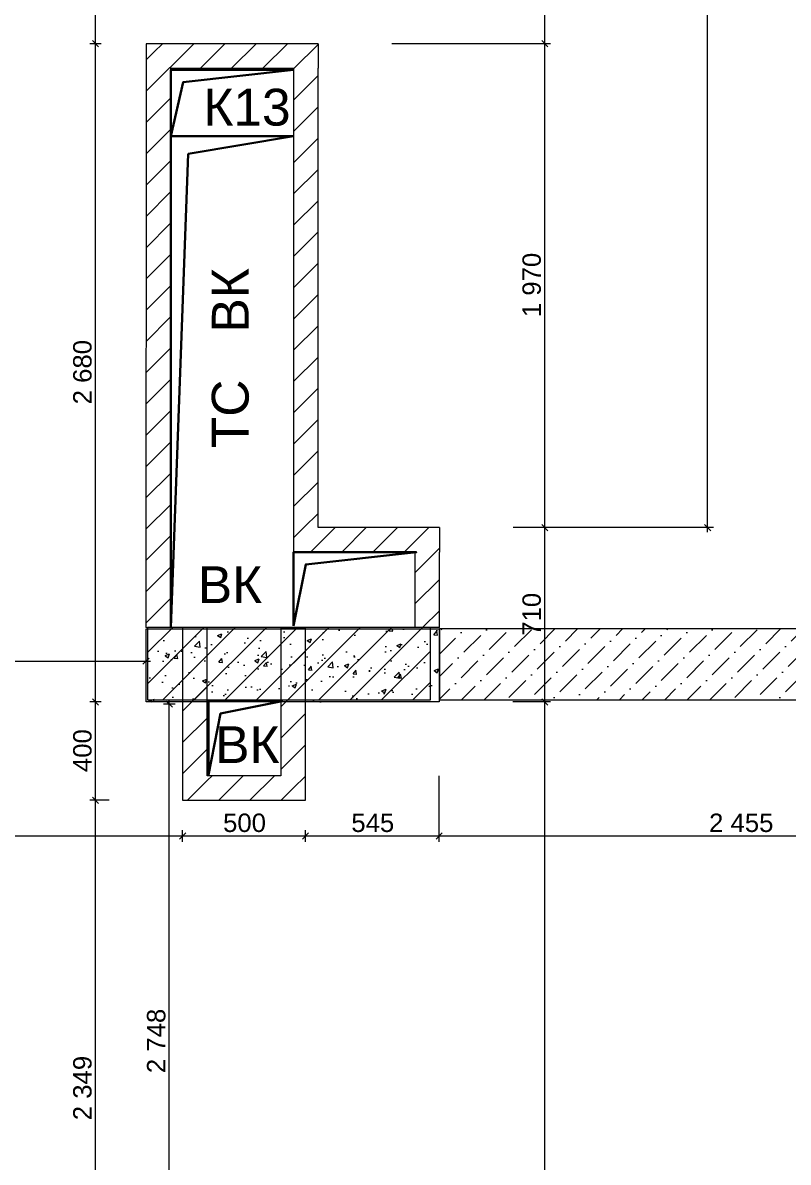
# Model space of a CAD drawing. Header units: millimetres. Extents: x 2336463 to 2579121, y 595385 to 778077.
# Drawn here: x 2457068 to 2460186, y 699631 to 704270 of the extents above; entities that cross this region are included whole.
import ezdxf

# ---------------------------------------------------------------- set-up
doc = ezdxf.new("R2010")
doc.units = ezdxf.units.MM
doc.header["$MEASUREMENT"] = 0
doc.layers.add('+обмер', color=7, linetype='Continuous')
doc.layers.add('сит план', color=7, linetype='Continuous')
for name, color, linetype, lineweight, true_color in [('+обмер_Ном._пера__242', 7, 'Continuous', 13, 0x1b55b5), ('Конструктив - Стены Несущие_Ном._пера__162', 7, 'Continuous', 5, 0xaaaaaa), ('сит план_Ном._пера__87', 7, 'Continuous', 20, 0x6a6a6a)]:
    doc.layers.add(name, color=color, linetype=linetype, lineweight=lineweight, true_color=true_color)
for name, color, linetype, lineweight in [('Конструктив - Стены Несущие_Ном._пера__1', 7, 'Continuous', 13), ('сит план_Ном._пера__1', 7, 'Continuous', 13), ('сит план_Ном._пера__21', 7, 'Continuous', 30)]:
    doc.layers.add(name, color=color, linetype=linetype, lineweight=lineweight)
doc.styles.add('СГЕНЕРИР_СТИЛЬ_1', font='arial.ttf')
doc.dimstyles.new('СГЕНЕРИР_СТИЛЬ__1', dxfattribs={"dimtxt": 75, "dimasz": 23.75, "dimexe": 0.18, "dimexo": 300, "dimgap": 0, "dimtad": 1, "dimtih": 1, "dimtoh": 1, "dimdec": 0, "dimzin": 0, "dimdsep": 46, "dimtxsty": 'СГЕНЕРИР_СТИЛЬ_1', "dimblk": 'ARROWHEAD_6', "dimblk1": 'ARROWHEAD_6', "dimblk2": 'ARROWHEAD_6', "dimcen": 0.09, "dimclrd": 256, "dimclre": 256, "dimclrt": 256, "dimazin": 0, "dimtfac": 1, "dimtdec": 4, "dimtmove": 0, "dimatfit": 3, "dimfxl": 0, "dimtolj": 1, "dimtzin": 0, "dimarcsym": 0})
doc.dimstyles.new('СГЕНЕРИР_СТИЛЬ__2', dxfattribs={"dimtxt": 75, "dimasz": 23.75, "dimexe": 0.18, "dimexo": 300, "dimgap": 0, "dimtad": 1, "dimdec": 0, "dimzin": 0, "dimdsep": 46, "dimtxsty": 'СГЕНЕРИР_СТИЛЬ_1', "dimblk": 'ARROWHEAD_6', "dimblk1": 'ARROWHEAD_6', "dimblk2": 'ARROWHEAD_6', "dimcen": 0.09, "dimclrd": 256, "dimclre": 256, "dimclrt": 256, "dimazin": 0, "dimtfac": 1, "dimtdec": 4, "dimtmove": 0, "dimatfit": 3, "dimfxl": 0, "dimtolj": 1, "dimtzin": 0, "dimarcsym": 0})
pattern_1 = [(45, (2086872.015, 585813.69), (-63.639609, 63.639609), [])]

# ---------------------------------------------------------------- blocks, each defined once
blk = doc.blocks.new('Стена_730', base_point=(2457571.1, 704184.4))
at = {"layer": 'сит план_Ном._пера__87', "linetype": 'Continuous', "lineweight": 20, "true_color": 0x6a6a6a}
h = blk.add_hatch(dxfattribs=at)
h.set_pattern_fill('Блоки_Бетонные_Эффективные', color=251, style=0, pattern_type=2)
h.set_pattern_definition(pattern_1)
h.paths.add_polyline_path([(2457571.1, 704084.4), (2457671.1, 704084.4), (2457571.1, 704184.4)])
h = blk.add_hatch(dxfattribs=at)
h.set_pattern_fill('Блоки_Бетонные_Эффективные', color=251, style=0, pattern_type=2)
h.set_pattern_definition(pattern_1)
h.paths.add_polyline_path([(2457671.1, 704184.4), (2457571.1, 704184.4), (2457671.1, 704084.4)])
h = blk.add_hatch(dxfattribs=at)
h.set_pattern_fill('Блоки_Бетонные_Эффективные', color=251, style=0, pattern_type=2)
h.set_pattern_definition(pattern_1)
h.paths.add_polyline_path([(2457671.1, 704084.4), (2458171.1, 704084.4), (2458171.1, 704184.4), (2457671.1, 704184.4)])
h = blk.add_hatch(dxfattribs=at)
h.set_pattern_fill('Блоки_Бетонные_Эффективные', color=251, style=0, pattern_type=2)
h.set_pattern_definition(pattern_1)
h.paths.add_polyline_path([(2458171.1, 704084.4), (2458271.1, 704084.4), (2458271.1, 704184.4)])
h = blk.add_hatch(dxfattribs=at)
h.set_pattern_fill('Блоки_Бетонные_Эффективные', color=251, style=0, pattern_type=2)
h.set_pattern_definition(pattern_1)
h.paths.add_polyline_path([(2458271.1, 704184.4), (2458171.1, 704184.4), (2458171.1, 704084.4), (2458271.1, 704184.4)])
at = {"layer": 'сит план_Ном._пера__1', "color": 7, "linetype": 'Continuous', "lineweight": 13, "flags": 128}
for points in [[(2457571.1, 704184.4), (2457571.1, 704084.4)], [(2458271.1, 704184.4), (2457571.1, 704184.4)], [(2458271.1, 704184.4), (2458271.1, 704084.4)], [(2457671.1, 704084.4), (2458171.1, 704084.4)]]:
    blk.add_lwpolyline(points, dxfattribs=at)
blk = doc.blocks.new('Стена_731', base_point=(2458271.1, 704184.4))
at = {"layer": 'сит план_Ном._пера__87', "linetype": 'Continuous', "lineweight": 20, "true_color": 0x6a6a6a}
h = blk.add_hatch(dxfattribs=at)
h.set_pattern_fill('Блоки_Бетонные_Эффективные', color=251, style=0, pattern_type=2)
h.set_pattern_definition(pattern_1)
h.paths.add_polyline_path([(2458171.1, 704084.4), (2458171.1, 702214.4), (2458271.1, 702214.4), (2458271.1, 704084.4)])
h = blk.add_hatch(dxfattribs=at)
h.set_pattern_fill('Блоки_Бетонные_Эффективные', color=251, style=0, pattern_type=2)
h.set_pattern_definition(pattern_1)
h.paths.add_polyline_path([(2458271.1, 702214.4), (2458171.1, 702114.4), (2458271.1, 702114.4)])
h = blk.add_hatch(dxfattribs=at)
h.set_pattern_fill('Блоки_Бетонные_Эффективные', color=251, style=0, pattern_type=2)
h.set_pattern_definition(pattern_1)
h.paths.add_polyline_path([(2458271.1, 702214.4), (2458171.1, 702214.4), (2458171.1, 702114.4)])
at = {"layer": 'сит план_Ном._пера__1', "color": 7, "linetype": 'Continuous', "lineweight": 13, "flags": 128}
for points in [[(2458171.1, 704084.4), (2458171.1, 702114.4)], [(2458271.1, 702214.4), (2458271.1, 704084.4)], [(2458171.1, 702114.4), (2458271.1, 702114.4)]]:
    blk.add_lwpolyline(points, dxfattribs=at)
blk = doc.blocks.new('Стена_732', base_point=(2458271.1, 702214.4))
at = {"layer": 'сит план_Ном._пера__87', "linetype": 'Continuous', "lineweight": 20, "true_color": 0x6a6a6a}
h = blk.add_hatch(dxfattribs=at)
h.set_pattern_fill('Блоки_Бетонные_Эффективные', color=251, style=0, pattern_type=2)
h.set_pattern_definition(pattern_1)
h.paths.add_polyline_path([(2458271.1, 702114.4), (2458665.7, 702114.4), (2458665.7, 702214.4), (2458271.1, 702214.4)])
h = blk.add_hatch(dxfattribs=at)
h.set_pattern_fill('Блоки_Бетонные_Эффективные', color=251, style=0, pattern_type=2)
h.set_pattern_definition(pattern_1)
h.paths.add_polyline_path([(2458665.7, 702114.4), (2458765.7, 702114.4), (2458765.7, 702214.4)])
h = blk.add_hatch(dxfattribs=at)
h.set_pattern_fill('Блоки_Бетонные_Эффективные', color=251, style=0, pattern_type=2)
h.set_pattern_definition(pattern_1)
h.paths.add_polyline_path([(2458665.7, 702114.4), (2458765.7, 702214.4), (2458665.7, 702214.4)])
at = {"layer": 'сит план_Ном._пера__1', "color": 7, "linetype": 'Continuous', "lineweight": 13, "flags": 128}
for points in [[(2458765.7, 702214.4), (2458271.1, 702214.4)], [(2458765.7, 702214.4), (2458765.7, 702114.4)], [(2458271.1, 702114.4), (2458665.7, 702114.4)]]:
    blk.add_lwpolyline(points, dxfattribs=at)
blk = doc.blocks.new('Стена_733', base_point=(2458765.7, 702214.4))
at = {"layer": 'сит план_Ном._пера__87', "linetype": 'Continuous', "lineweight": 20, "true_color": 0x6a6a6a}
h = blk.add_hatch(dxfattribs=at)
h.set_pattern_fill('Блоки_Бетонные_Эффективные', color=251, style=0, pattern_type=2)
h.set_pattern_definition(pattern_1)
h.paths.add_polyline_path([(2458665.7, 702114.4), (2458665.7, 701807.7), (2458765.7, 701807.7), (2458765.7, 702114.4)])
at = {"layer": 'сит план_Ном._пера__1', "color": 7, "linetype": 'Continuous', "lineweight": 13, "flags": 128}
for points in [[(2458665.7, 702114.4), (2458665.7, 701807.7)], [(2458765.7, 701807.7), (2458765.7, 702114.4)], [(2458765.7, 701807.7), (2458665.7, 701807.7)]]:
    blk.add_lwpolyline(points, dxfattribs=at)
blk = doc.blocks.new('Стена_734', base_point=(2457571.1, 704184.4))
at = {"layer": 'сит план_Ном._пера__87', "linetype": 'Continuous', "lineweight": 20, "true_color": 0x6a6a6a}
h = blk.add_hatch(dxfattribs=at)
h.set_pattern_fill('Блоки_Бетонные_Эффективные', color=251, style=0, pattern_type=2)
h.set_pattern_definition(pattern_1)
h.paths.add_polyline_path([(2457571.1, 704084.4), (2457569.7, 701807.1), (2457669.7, 701807), (2457671.1, 704084.4)])
at = {"layer": 'сит план_Ном._пера__1', "color": 7, "linetype": 'Continuous', "lineweight": 13, "flags": 128}
for points in [[(2457571.1, 704084.4), (2457569.7, 701807.1)], [(2457669.7, 701807), (2457671.1, 704084.4)], [(2457669.7, 701807), (2457569.7, 701807.1)]]:
    blk.add_lwpolyline(points, dxfattribs=at)
blk = doc.blocks.new('Стена_735', base_point=(2457576.7, 701807.7))
at = {"layer": 'сит план_Ном._пера__87', "linetype": 'Continuous', "lineweight": 20, "true_color": 0x6a6a6a}
h = blk.add_hatch(dxfattribs=at)
h.set_pattern_fill('Блоки_Бетонные_Эффективные', color=251, style=0, pattern_type=2)
h.set_pattern_definition(pattern_1)
h.paths.add_polyline_path([(2457576.7, 701512.7), (2458728.8, 701512.7), (2458728.8, 701807.7), (2457576.7, 701807.7)])
at = {"layer": 'сит план_Ном._пера__1', "color": 7, "linetype": 'Continuous', "lineweight": 13, "flags": 128}
for points in [[(2458728.8, 701807.7), (2457576.7, 701807.7)], [(2457576.7, 701807.7), (2457576.7, 701512.7)], [(2458728.8, 701512.7), (2458728.8, 701807.7)], [(2457576.7, 701512.7), (2458728.8, 701512.7)]]:
    blk.add_lwpolyline(points, dxfattribs=at)
blk = doc.blocks.new('Стена_736', base_point=(2457719.7, 701807.1))
at = {"layer": 'сит план_Ном._пера__87', "linetype": 'Continuous', "lineweight": 20, "true_color": 0x6a6a6a}
h = blk.add_hatch(dxfattribs=at)
h.set_pattern_fill('Блоки_Бетонные_Эффективные', color=251, style=0, pattern_type=2)
h.set_pattern_definition(pattern_1)
h.paths.add_polyline_path([(2457819.7, 701204.4), (2457819.7, 701807.1), (2457719.7, 701807.1), (2457719.7, 701204.4)])
h = blk.add_hatch(dxfattribs=at)
h.set_pattern_fill('Блоки_Бетонные_Эффективные', color=251, style=0, pattern_type=2)
h.set_pattern_definition(pattern_1)
h.paths.add_polyline_path([(2457819.7, 701204.4), (2457719.7, 701104.4), (2457819.7, 701104.4)])
h = blk.add_hatch(dxfattribs=at)
h.set_pattern_fill('Блоки_Бетонные_Эффективные', color=251, style=0, pattern_type=2)
h.set_pattern_definition(pattern_1)
h.paths.add_polyline_path([(2457819.7, 701204.4), (2457719.7, 701204.4), (2457719.7, 701104.4)])
at = {"layer": 'сит план_Ном._пера__1', "color": 7, "linetype": 'Continuous', "lineweight": 13, "flags": 128}
for points in [[(2457719.7, 701807.1), (2457719.7, 701104.4)], [(2457819.7, 701807.1), (2457719.7, 701807.1)], [(2457819.7, 701204.4), (2457819.7, 701807.1)], [(2457719.7, 701104.4), (2457819.7, 701104.4)]]:
    blk.add_lwpolyline(points, dxfattribs=at)
blk = doc.blocks.new('Стена_737', base_point=(2457719.7, 701104.4))
at = {"layer": 'сит план_Ном._пера__87', "linetype": 'Continuous', "lineweight": 20, "true_color": 0x6a6a6a}
h = blk.add_hatch(dxfattribs=at)
h.set_pattern_fill('Блоки_Бетонные_Эффективные', color=251, style=0, pattern_type=2)
h.set_pattern_definition(pattern_1)
h.paths.add_polyline_path([(2457819.7, 701104.4), (2458119.7, 701104.4), (2458119.7, 701204.4), (2457819.7, 701204.4)])
h = blk.add_hatch(dxfattribs=at)
h.set_pattern_fill('Блоки_Бетонные_Эффективные', color=251, style=0, pattern_type=2)
h.set_pattern_definition(pattern_1)
h.paths.add_polyline_path([(2458219.7, 701204.4), (2458119.7, 701204.4), (2458219.7, 701104.4)])
h = blk.add_hatch(dxfattribs=at)
h.set_pattern_fill('Блоки_Бетонные_Эффективные', color=251, style=0, pattern_type=2)
h.set_pattern_definition(pattern_1)
h.paths.add_polyline_path([(2458119.7, 701204.4), (2458119.7, 701104.4), (2458219.7, 701104.4)])
at = {"layer": 'сит план_Ном._пера__1', "color": 7, "linetype": 'Continuous', "lineweight": 13, "flags": 128}
for points in [[(2458119.7, 701204.4), (2457819.7, 701204.4)], [(2458219.7, 701104.4), (2458219.7, 701204.4)], [(2457819.7, 701104.4), (2458219.7, 701104.4)]]:
    blk.add_lwpolyline(points, dxfattribs=at)
blk = doc.blocks.new('Стена_738', base_point=(2458219.7, 701104.4))
at = {"layer": 'сит план_Ном._пера__87', "linetype": 'Continuous', "lineweight": 20, "true_color": 0x6a6a6a}
h = blk.add_hatch(dxfattribs=at)
h.set_pattern_fill('Блоки_Бетонные_Эффективные', color=251, style=0, pattern_type=2)
h.set_pattern_definition(pattern_1)
h.paths.add_polyline_path([(2458219.7, 701204.4), (2458219.7, 701807.1), (2458119.7, 701807.1), (2458119.7, 701204.4)])
at = {"layer": 'сит план_Ном._пера__1', "color": 7, "linetype": 'Continuous', "lineweight": 13, "flags": 128}
for points in [[(2458119.7, 701807.1), (2458219.7, 701807.1)], [(2458119.7, 701807.1), (2458119.7, 701204.4)], [(2458219.7, 701204.4), (2458219.7, 701807.1)]]:
    blk.add_lwpolyline(points, dxfattribs=at)
blk = doc.blocks.new('*D3481', base_point=(2086872, 585813.7))
at = {"layer": '+обмер_Ном._пера__242', "color": 152, "linetype": 'Continuous', "lineweight": 13, "true_color": 0x1b55b5}
for p, q in [((2457419.7, 701104.4), (2457341.2, 701104.4)), ((2457352.2, 701116.9), (2457377.2, 701091.9)), ((2457364.7, 698755.7), (2457364.7, 701104.4)), ((2457388.1, 698755.7), (2457341.2, 698755.7)), ((2457352.2, 698768.2), (2457377.2, 698743.2))]:
    blk.add_line(p, q, dxfattribs=at)
at = {"layer": '+обмер_Ном._пера__242', "color": 152, "lineweight": 13, "true_color": 0x1b55b5, "insert": (2457349.7, 699801.8), "char_height": 75, "attachment_point": 7, "rotation": 90, "style": 'СГЕНЕРИР_СТИЛЬ_1'}
blk.add_mtext('\\A1;{\\pql;\\fArial|b0|i0|c204|p38;2\xa0349}', dxfattribs=at)
blk = doc.blocks.new('ARROWHEAD_6')
at = {"color": 0, "linetype": 'Continuous', "lineweight": 0}
for p, q in [((0, 0), (-1, 0)), ((-0.5, -0.5), (0.5, 0.5))]:
    blk.add_line(p, q, dxfattribs=at)
blk = doc.blocks.new('*D3482', base_point=(2086872, 585813.7))
at = {"layer": '+обмер_Ном._пера__242', "color": 152, "linetype": 'Continuous', "lineweight": 13, "true_color": 0x1b55b5}
for p, q in [((2457352.2, 701517), (2457377.2, 701492)), ((2457388.1, 701504.5), (2457341.2, 701504.5)), ((2457364.7, 701104.4), (2457364.7, 701504.5)), ((2457419.7, 701104.4), (2457341.2, 701104.4)), ((2457352.2, 701116.9), (2457377.2, 701091.9))]:
    blk.add_line(p, q, dxfattribs=at)
at = {"layer": '+обмер_Ном._пера__242', "color": 152, "lineweight": 13, "true_color": 0x1b55b5, "insert": (2457349.7, 701219.1), "char_height": 75, "attachment_point": 7, "rotation": 90, "style": 'СГЕНЕРИР_СТИЛЬ_1'}
blk.add_mtext('\\A1;{\\pql;\\fArial|b0|i0|c204|p38;400}', dxfattribs=at)
blk = doc.blocks.new('*D3483', base_point=(2086872, 585813.7))
at = {"layer": '+обмер_Ном._пера__242', "color": 152, "linetype": 'Continuous', "lineweight": 13, "true_color": 0x1b55b5}
for p, q in [((2457388.1, 704184.4), (2457341.2, 704184.4)), ((2457352.2, 704196.9), (2457377.2, 704171.9)), ((2457364.7, 701504.5), (2457364.7, 704184.4)), ((2457352.2, 701517), (2457377.2, 701492)), ((2457388.1, 701504.5), (2457341.2, 701504.5))]:
    blk.add_line(p, q, dxfattribs=at)
at = {"layer": '+обмер_Ном._пера__242', "color": 152, "lineweight": 13, "true_color": 0x1b55b5, "insert": (2457349.7, 702716.2), "char_height": 75, "attachment_point": 7, "rotation": 90, "style": 'СГЕНЕРИР_СТИЛЬ_1'}
blk.add_mtext('\\A1;{\\pql;\\fArial|b0|i0|c204|p38;2\xa0680}', dxfattribs=at)
blk = doc.blocks.new('*D3484', base_point=(2086872, 585813.7))
at = {"layer": '+обмер_Ном._пера__242', "color": 152, "linetype": 'Continuous', "lineweight": 13, "true_color": 0x1b55b5}
for p, q in [((2457352.2, 705407.1), (2457377.2, 705382.1)), ((2457388.1, 705394.6), (2457341.2, 705394.6)), ((2457364.7, 704184.4), (2457364.7, 705394.6)), ((2457388.1, 704184.4), (2457341.2, 704184.4)), ((2457352.2, 704196.9), (2457377.2, 704171.9))]:
    blk.add_line(p, q, dxfattribs=at)
at = {"layer": '+обмер_Ном._пера__242', "color": 152, "lineweight": 13, "true_color": 0x1b55b5, "insert": (2457349.7, 704661.2), "char_height": 75, "attachment_point": 7, "rotation": 90, "style": 'СГЕНЕРИР_СТИЛЬ_1'}
blk.add_mtext('\\A1;{\\pql;\\fArial|b0|i0|c204|p38;1\xa0210}', dxfattribs=at)
blk = doc.blocks.new('*D3494', base_point=(2086872, 585813.7))
at = {"layer": '+обмер_Ном._пера__242', "color": 152, "linetype": 'Continuous', "lineweight": 13, "true_color": 0x1b55b5}
for p, q in [((2457677.8, 701483.2), (2457652.8, 701508.2)), ((2457665.3, 701495.7), (2457665.3, 701514.4)), ((2457688.8, 701495.7), (2457641.9, 701495.7)), ((2457665.3, 698747.7), (2457665.3, 701495.7)), ((2457688.8, 698747.7), (2457641.9, 698747.7)), ((2457652.8, 698760.2), (2457677.8, 698735.2)), ((2457665.3, 698728.9), (2457665.3, 698747.7))]:
    blk.add_line(p, q, dxfattribs=at)
at = {"layer": '+обмер_Ном._пера__242', "color": 152, "lineweight": 13, "true_color": 0x1b55b5, "insert": (2457650.3, 699993.5), "char_height": 75, "attachment_point": 7, "rotation": 90, "style": 'СГЕНЕРИР_СТИЛЬ_1'}
blk.add_mtext('\\A1;{\\pql;\\fArial|b0|i0|c204|p38;2\xa0748}', dxfattribs=at)
blk = doc.blocks.new('*D3536', base_point=(2086872, 585813.7))
at = {"layer": '+обмер_Ном._пера__242', "color": 152, "linetype": 'Continuous', "lineweight": 13, "true_color": 0x1b55b5}
for p, q in [((2459182.2, 701517), (2459207.2, 701492)), ((2459218.1, 701504.5), (2459064.5, 701504.5)), ((2459194.7, 694305.7), (2459194.7, 701504.5)), ((2459182.2, 694318.2), (2459207.2, 694293.2)), ((2459218.1, 694305.7), (2459119.1, 694305.7)), ((2459194.7, 694287), (2459194.7, 694305.7))]:
    blk.add_line(p, q, dxfattribs=at)
at = {"layer": '+обмер_Ном._пера__242', "color": 152, "lineweight": 13, "true_color": 0x1b55b5, "insert": (2459179.7, 697776.9), "char_height": 75, "attachment_point": 7, "rotation": 90, "style": 'СГЕНЕРИР_СТИЛЬ_1'}
blk.add_mtext('\\A1;{\\pql;\\fArial|b0|i0|c204|p38;7\xa0199}', dxfattribs=at)
blk = doc.blocks.new('*D3537', base_point=(2086872, 585813.7))
at = {"layer": '+обмер_Ном._пера__242', "color": 152, "linetype": 'Continuous', "lineweight": 13, "true_color": 0x1b55b5}
for p, q in [((2459218.1, 702214.4), (2459065.7, 702214.4)), ((2459182.2, 702226.9), (2459207.2, 702201.9)), ((2459194.7, 701504.5), (2459194.7, 702214.4)), ((2459182.2, 701517), (2459207.2, 701492)), ((2459218.1, 701504.5), (2459064.5, 701504.5))]:
    blk.add_line(p, q, dxfattribs=at)
at = {"layer": '+обмер_Ном._пера__242', "color": 152, "lineweight": 13, "true_color": 0x1b55b5, "insert": (2459179.7, 701774.1), "char_height": 75, "attachment_point": 7, "rotation": 90, "style": 'СГЕНЕРИР_СТИЛЬ_1'}
blk.add_mtext('\\A1;{\\pql;\\fArial|b0|i0|c204|p38;710}', dxfattribs=at)
blk = doc.blocks.new('*D3538', base_point=(2086872, 585813.7))
at = {"layer": '+обмер_Ном._пера__242', "color": 152, "linetype": 'Continuous', "lineweight": 13, "true_color": 0x1b55b5}
for p, q in [((2459218.1, 704184.4), (2458571.1, 704184.4)), ((2459182.2, 704196.9), (2459207.2, 704171.9)), ((2459194.7, 702214.4), (2459194.7, 704184.4)), ((2459218.1, 702214.4), (2459065.7, 702214.4)), ((2459182.2, 702226.9), (2459207.2, 702201.9))]:
    blk.add_line(p, q, dxfattribs=at)
at = {"layer": '+обмер_Ном._пера__242', "color": 152, "lineweight": 13, "true_color": 0x1b55b5, "insert": (2459179.7, 703071.1), "char_height": 75, "attachment_point": 7, "rotation": 90, "style": 'СГЕНЕРИР_СТИЛЬ_1'}
blk.add_mtext('\\A1;{\\pql;\\fArial|b0|i0|c204|p38;1\xa0970}', dxfattribs=at)
blk = doc.blocks.new('*D3539', base_point=(2086872, 585813.7))
at = {"layer": '+обмер_Ном._пера__242', "color": 152, "linetype": 'Continuous', "lineweight": 13, "true_color": 0x1b55b5}
for p, q in [((2459182.2, 705407.1), (2459207.2, 705382.1)), ((2459218.1, 705394.6), (2458134.9, 705394.6)), ((2459194.7, 704184.4), (2459194.7, 705394.6)), ((2459218.1, 704184.4), (2458571.1, 704184.4)), ((2459182.2, 704196.9), (2459207.2, 704171.9))]:
    blk.add_line(p, q, dxfattribs=at)
at = {"layer": '+обмер_Ном._пера__242', "color": 152, "lineweight": 13, "true_color": 0x1b55b5, "insert": (2459179.7, 704661.2), "char_height": 75, "attachment_point": 7, "rotation": 90, "style": 'СГЕНЕРИР_СТИЛЬ_1'}
blk.add_mtext('\\A1;{\\pql;\\fArial|b0|i0|c204|p38;1\xa0210}', dxfattribs=at)
blk = doc.blocks.new('*D3545', base_point=(2086872, 585813.7))
at = {"layer": '+обмер_Ном._пера__242', "color": 152, "linetype": 'Continuous', "lineweight": 13, "true_color": 0x1b55b5}
for p, q in [((2459881.5, 708852.7), (2459085.6, 708852.7)), ((2459870.5, 708840.2), (2459845.5, 708865.2)), ((2459858, 708852.7), (2459858, 708871.4)), ((2459858, 702214.4), (2459858, 708852.7)), ((2459881.5, 702214.4), (2459065.7, 702214.4)), ((2459845.5, 702226.9), (2459870.5, 702201.9)), ((2459858, 702195.6), (2459858, 702214.4))]:
    blk.add_line(p, q, dxfattribs=at)
at = {"layer": '+обмер_Ном._пера__242', "color": 152, "lineweight": 13, "true_color": 0x1b55b5, "insert": (2459843, 705405.3), "char_height": 75, "attachment_point": 7, "rotation": 90, "style": 'СГЕНЕРИР_СТИЛЬ_1'}
blk.add_mtext('\\A1;{\\pql;\\fArial|b0|i0|c204|p38;6\xa0638}', dxfattribs=at)
blk = doc.blocks.new('*D3559', base_point=(2086872, 585813.7))
at = {"layer": '+обмер_Ном._пера__242', "color": 152, "linetype": 'Continuous', "lineweight": 13, "true_color": 0x1b55b5}
for p, q in [((2455958.2, 704450.8), (2455933.2, 704425.8)), ((2455945.7, 704311), (2455945.7, 704461.8)), ((2455945.7, 704438.3), (2457571.1, 704438.3)), ((2457558.6, 704425.8), (2457583.6, 704450.8)), ((2457571.1, 704414.9), (2457571.1, 704461.8)), ((2457571.1, 704438.3), (2457589.9, 704438.3))]:
    blk.add_line(p, q, dxfattribs=at)
at = {"layer": '+обмер_Ном._пера__242', "color": 152, "lineweight": 13, "true_color": 0x1b55b5, "insert": (2456630.2, 704453.3), "char_height": 75, "attachment_point": 7, "style": 'СГЕНЕРИР_СТИЛЬ_1'}
blk.add_mtext('\\A1;{\\pql;\\fArial|b0|i0|c204|p38;1\xa0625}', dxfattribs=at)
blk = doc.blocks.new('*D3580', base_point=(2086872, 585813.7))
at = {"layer": '+обмер_Ном._пера__242', "color": 152, "linetype": 'Continuous', "lineweight": 13, "true_color": 0x1b55b5}
for p, q in [((2455945.7, 701647.1), (2455945.7, 701693.9)), ((2457570.5, 701647.1), (2457570.5, 701693.9)), ((2455927, 701670.5), (2455945.7, 701670.5)), ((2455958.2, 701683), (2455933.2, 701658)), ((2455945.7, 701670.5), (2457570.5, 701670.5)), ((2457558, 701658), (2457583, 701683)), ((2457570.5, 701670.5), (2457589.3, 701670.5))]:
    blk.add_line(p, q, dxfattribs=at)
at = {"layer": '+обмер_Ном._пера__242', "color": 152, "lineweight": 13, "true_color": 0x1b55b5, "insert": (2456629.9, 701685.5), "char_height": 75, "attachment_point": 7, "style": 'СГЕНЕРИР_СТИЛЬ_1'}
blk.add_mtext('\\A1;{\\pql;\\fArial|b0|i0|c204|p38;1\xa0625}', dxfattribs=at)
blk = doc.blocks.new('*D3584', base_point=(2086872, 585813.7))
at = {"layer": '+обмер_Ном._пера__242', "color": 152, "linetype": 'Continuous', "lineweight": 13, "true_color": 0x1b55b5}
for p, q in [((2455959.1, 700959.2), (2455977.8, 700959.2)), ((2455990.3, 700971.7), (2455965.3, 700946.7)), ((2455977.8, 700935.7), (2455977.8, 700982.6)), ((2455977.8, 700959.2), (2457719.7, 700959.2)), ((2457732.2, 700971.7), (2457707.2, 700946.7)), ((2457719.7, 700935.7), (2457719.7, 700982.6))]:
    blk.add_line(p, q, dxfattribs=at)
at = {"layer": '+обмер_Ном._пера__242', "color": 152, "lineweight": 13, "true_color": 0x1b55b5, "insert": (2456720.6, 700974.2), "char_height": 75, "attachment_point": 7, "style": 'СГЕНЕРИР_СТИЛЬ_1'}
blk.add_mtext('\\A1;{\\pql;\\fArial|b0|i0|c204|p38;1\xa0742}', dxfattribs=at)
blk = doc.blocks.new('*D3585', base_point=(2086872, 585813.7))
at = {"layer": '+обмер_Ном._пера__242', "color": 152, "linetype": 'Continuous', "lineweight": 13, "true_color": 0x1b55b5}
for p, q in [((2457732.2, 700971.7), (2457707.2, 700946.7)), ((2457719.7, 700935.7), (2457719.7, 700982.6)), ((2457719.7, 700959.2), (2458219.7, 700959.2)), ((2458232.2, 700971.7), (2458207.2, 700946.7)), ((2458219.7, 700935.7), (2458219.7, 700982.6))]:
    blk.add_line(p, q, dxfattribs=at)
at = {"layer": '+обмер_Ном._пера__242', "color": 152, "lineweight": 13, "true_color": 0x1b55b5, "insert": (2457884.3, 700974.2), "char_height": 75, "attachment_point": 7, "style": 'СГЕНЕРИР_СТИЛЬ_1'}
blk.add_mtext('\\A1;{\\pql;\\fArial|b0|i0|c204|p38;500}', dxfattribs=at)
blk = doc.blocks.new('*D3586', base_point=(2086872, 585813.7))
at = {"layer": '+обмер_Ном._пера__242', "color": 152, "linetype": 'Continuous', "lineweight": 13, "true_color": 0x1b55b5}
for p, q in [((2458764.5, 700935.7), (2458764.5, 701204.5)), ((2458232.2, 700971.7), (2458207.2, 700946.7)), ((2458219.7, 700935.7), (2458219.7, 700982.6)), ((2458219.7, 700959.2), (2458764.5, 700959.2)), ((2458777, 700971.7), (2458752, 700946.7))]:
    blk.add_line(p, q, dxfattribs=at)
at = {"layer": '+обмер_Ном._пера__242', "color": 152, "lineweight": 13, "true_color": 0x1b55b5, "insert": (2458406.7, 700974.2), "char_height": 75, "attachment_point": 7, "style": 'СГЕНЕРИР_СТИЛЬ_1'}
blk.add_mtext('\\A1;{\\pql;\\fArial|b0|i0|c204|p38;545}', dxfattribs=at)
blk = doc.blocks.new('*D3587', base_point=(2086872, 585813.7))
at = {"layer": '+обмер_Ном._пера__242', "color": 152, "linetype": 'Continuous', "lineweight": 13, "true_color": 0x1b55b5}
for p, q in [((2458764.5, 700935.7), (2458764.5, 701204.5)), ((2461219.9, 700935.7), (2461219.9, 701207.7)), ((2458777, 700971.7), (2458752, 700946.7)), ((2458764.5, 700959.2), (2461219.9, 700959.2)), ((2461232.4, 700971.7), (2461207.4, 700946.7))]:
    blk.add_line(p, q, dxfattribs=at)
at = {"layer": '+обмер_Ном._пера__242', "color": 152, "lineweight": 13, "true_color": 0x1b55b5, "insert": (2459863.9, 700974.2), "char_height": 75, "attachment_point": 7, "style": 'СГЕНЕРИР_СТИЛЬ_1'}
blk.add_mtext('\\A1;{\\pql;\\fArial|b0|i0|c204|p38;2\xa0455}', dxfattribs=at)

msp = doc.modelspace()

# ---------------------------------------------------------------- hatches: boundary and pattern name
at = {"layer": 'Конструктив - Стены Несущие_Ном._пера__162', "linetype": 'Continuous', "lineweight": 5, "true_color": 0xaaaaaa}
h = msp.add_hatch(dxfattribs=at)
h.set_pattern_fill('Бетон_01', color=253, style=0, pattern_type=2)
h.set_pattern_definition([(45, (2086872.01, 585813.69), (-91.92388, 91.92388), [97.499996, -32.5, 0, -32.5]), (45, (2086883.5, 585917.1), (-91.92388, 91.92388), [97.499996, -32.5, 0, -32.5])])
h.paths.add_polyline_path([(2461219.9, 701802.1), (2458766.1, 701802.1), (2458766.1, 701513.7), (2461219.9, 701513.7)])
at = {"layer": 'сит план_Ном._пера__1', "linetype": 'Continuous', "lineweight": 13}
h = msp.add_hatch(dxfattribs=at)
h.set_pattern_fill('AR_CONC', style=0, pattern_type=2)
h.set_pattern_definition([(50, (2086872.01, 585813.69), (-182.18467, 15.939086), [19.05, -209.55]), (355, (2086872.01, 585813.69), (-35.24342, 191.056845), [15.24, -167.64058]), (100.451445, (2086887.2, 585812.36), (146.94125, 175.11775), [16.19001, -178.090245]), (46.1842, (2086872.01, 585864.49), (-271.07904, 42.04233), [28.575, -314.325]), (96.63556, (2086894.6, 585860.98), (237.40413, 247.42612), [24.28502, -267.1356]), (351.18415, (2086872.01, 585864.49), (237.40413, 247.42612), [22.85997, -251.45973]), (21, (2086897.41, 585851.79), (-151.61439, 102.2652), [19.05, -209.55]), (326, (2086897.41, 585851.79), (61.80203, 184.18797), [15.24, -167.64]), (71.451445, (2086910.05, 585843.26), (213.41642, 81.92277), [16.19001, -178.08994]), (37.5, (2086872.015, 585813.686), (3.088603, 84.555039), [0, -165.608, 0, -170.18, 0, -168.275]), (7.5, (2086872.015, 585813.69), (66.819663, 100.180575), [0, -97.028, 0, -161.798, 0, -64.135]), (327.5, (2086815.37, 585813.686), (-135.590595, 5.728744), [0, -63.5, 0, -198.12, 0, -262.89]), (317.5, (2086789.97, 585813.69), (148.12918, 25.42649), [0, -82.55, 0, -131.572, 0, -186.69])])
h.paths.add_polyline_path([(2457570.5, 701802.1), (2458764.5, 701802.1), (2458764.5, 701504.5), (2457570.5, 701504.5)])

# ---------------------------------------------------------------- linework, layer by layer
at = {"layer": 'Конструктив - Стены Несущие_Ном._пера__1', "color": 7, "linetype": 'Continuous', "lineweight": 13, "flags": 128}
msp.add_lwpolyline([(2461219.9, 701802.1), (2458766.1, 701802.1), (2458766.1, 701513.7), (2461219.9, 701513.7)], close=True, dxfattribs=at)
at = {"layer": 'сит план_Ном._пера__1', "color": 7, "linetype": 'Continuous', "lineweight": 13, "flags": 128}
msp.add_lwpolyline([(2457570.5, 701802.1), (2458764.5, 701802.1), (2458764.5, 701504.5), (2457570.5, 701504.5)], close=True, dxfattribs=at)
at = {"layer": 'сит план_Ном._пера__21', "color": 7, "linetype": 'Continuous', "lineweight": 30, "flags": 128}
for points in [[(2457671, 703807.4), (2457721.1, 704027.4), (2458171.1, 704077.4), (2457671.1, 704077.4)], [(2457671, 701807.4), (2457742.5, 703735.9), (2458171.1, 703807.5), (2457671.1, 703807.5)], [(2458171.1, 701814.4), (2458221.1, 702064.4), (2458672, 702114.4), (2458171.1, 702114.4)], [(2457824.3, 701207.7), (2457874.3, 701457.7), (2458125.2, 701507.7), (2457824.3, 701507.7)]]:
    msp.add_lwpolyline(points, close=True, dxfattribs=at)

# ---------------------------------------------------------------- block references
at = {"layer": 'сит план', "color": 7, "lineweight": 13}
for name, p in [('Стена_730', (2457571.1, 704184.4)), ('Стена_734', (2457571.1, 704184.4)), ('Стена_731', (2458271.1, 704184.4)), ('Стена_732', (2458271.1, 702214.4)), ('Стена_733', (2458765.7, 702214.4)), ('Стена_735', (2457576.7, 701807.7)), ('Стена_736', (2457719.7, 701807.1)), ('Стена_738', (2458219.7, 701104.4)), ('Стена_737', (2457719.7, 701104.4))]:
    msp.add_blockref(name, p, dxfattribs=at)

# ---------------------------------------------------------------- texts
at = {"layer": 'сит план_Ном._пера__1', "color": 7, "linetype": 'Continuous', "lineweight": 13, "char_height": 150, "attachment_point": 1, "style": 'СГЕНЕРИР_СТИЛЬ_1'}
for s, insert in [('\\A1;{\\pql;\\fArial|b0|i0|c204|p38;К13}', (2457804.3, 704001)), ('\\A1;{\\pql;\\fArial|b0|i0|c204|p38;ВК}', (2457781.6, 702056.9)), ('\\A1;{\\pql;\\fArial|b0|i0|c204|p38;ВК}', (2457852.4, 701405.8))]:
    msp.add_mtext(s, dxfattribs=dict(at, insert=insert))
at = {"layer": 'сит план_Ном._пера__1', "color": 7, "linetype": 'Continuous', "lineweight": 13, "char_height": 150, "attachment_point": 1, "rotation": 90, "style": 'СГЕНЕРИР_СТИЛЬ_1'}
for s, insert in [('\\A1;{\\pql;\\fArial|b0|i0|c204|p38;ВК}', (2457838.5, 703008.6)), ('\\A1;{\\pql;\\fArial|b0|i0|c204|p38;ТС}', (2457838.5, 702537.7))]:
    msp.add_mtext(s, dxfattribs=dict(at, insert=insert))

# ---------------------------------------------------------------- dimensions: what is measured, and where the dimension line sits
at = {"layer": '+обмер', "color": 152, "linetype": 'Continuous', "lineweight": 13, "true_color": 0x1b55b5}
for base, p1, p2, picture, middle in [((2459858, 708852.7), (2458765.7, 702214.4), (2458785.6, 708852.7), '*D3545', (2459805.5, 705534.1)), ((2457364.7, 705394.6), (2457571.1, 704184.4), (2457539.9, 705394.6), '*D3484', (2457312.2, 704790.1)), ((2459194.7, 705394.6), (2458271.1, 704184.4), (2457834.9, 705394.6), '*D3539', (2459142.2, 704790.1)), ((2457364.7, 704184.4), (2457570.5, 701504.5), (2457571.1, 704184.4), '*D3483', (2457312.2, 702845)), ((2459194.7, 704184.4), (2458765.7, 702214.4), (2458271.1, 704184.4), '*D3538', (2459142.2, 703200)), ((2459194.7, 702214.4), (2458764.5, 701504.5), (2458765.7, 702214.4), '*D3537', (2459142.2, 701859.8)), ((2457364.7, 701504.5), (2457719.7, 701104.4), (2457570.5, 701504.5), '*D3482', (2457312.2, 701304.8)), ((2457665.3, 701495.7), (2457567.6, 698747.7), (2457665.3, 701495.7), '*D3494', (2457612.8, 700122.3)), ((2459194.7, 701504.5), (2458819.1, 694305.7), (2458764.5, 701504.5), '*D3536', (2459142.2, 697905.7)), ((2457364.7, 701104.4), (2457567.6, 698755.7), (2457719.7, 701104.4), '*D3481', (2457312.2, 699930.6))]:
    dim = msp.add_linear_dim(base=base, p1=p1, p2=p2, angle=90, dimstyle='СГЕНЕРИР_СТИЛЬ__2', dxfattribs=at)
    dim.commit()
    dim.dimension.update_dxf_attribs({"geometry": picture, "text_midpoint": middle, "dimtype": 160, "text_rotation": 90})
for base, p1, p2, picture, middle in [((2457571.1, 704438.3), (2455945.7, 704011), (2457571.1, 704184.4), '*D3559', (2456759, 704490.8)), ((2457570.5, 701670.5), (2455945.7, 701606.9), (2457570.5, 701504.5), '*D3580', (2456758.7, 701723)), ((2461219.9, 700959.2), (2458764.5, 701504.5), (2461219.9, 701507.7), '*D3587', (2459992.8, 701011.7)), ((2458764.5, 700959.2), (2458219.7, 701104.4), (2458764.5, 701504.5), '*D3586', (2458492.5, 701011.7)), ((2457719.7, 700959.2), (2455977.8, 701167), (2457719.7, 701104.4), '*D3584', (2456849.4, 701011.7)), ((2458219.7, 700959.2), (2457719.7, 701104.4), (2458219.7, 701104.4), '*D3585', (2457970.1, 701011.7))]:
    dim = msp.add_linear_dim(base=base, p1=p1, p2=p2, dimstyle='СГЕНЕРИР_СТИЛЬ__1', dxfattribs=at)
    dim.commit()
    dim.dimension.update_dxf_attribs({"geometry": picture, "text_midpoint": middle, "dimtype": 160})

doc.saveas('drawing.dxf')
